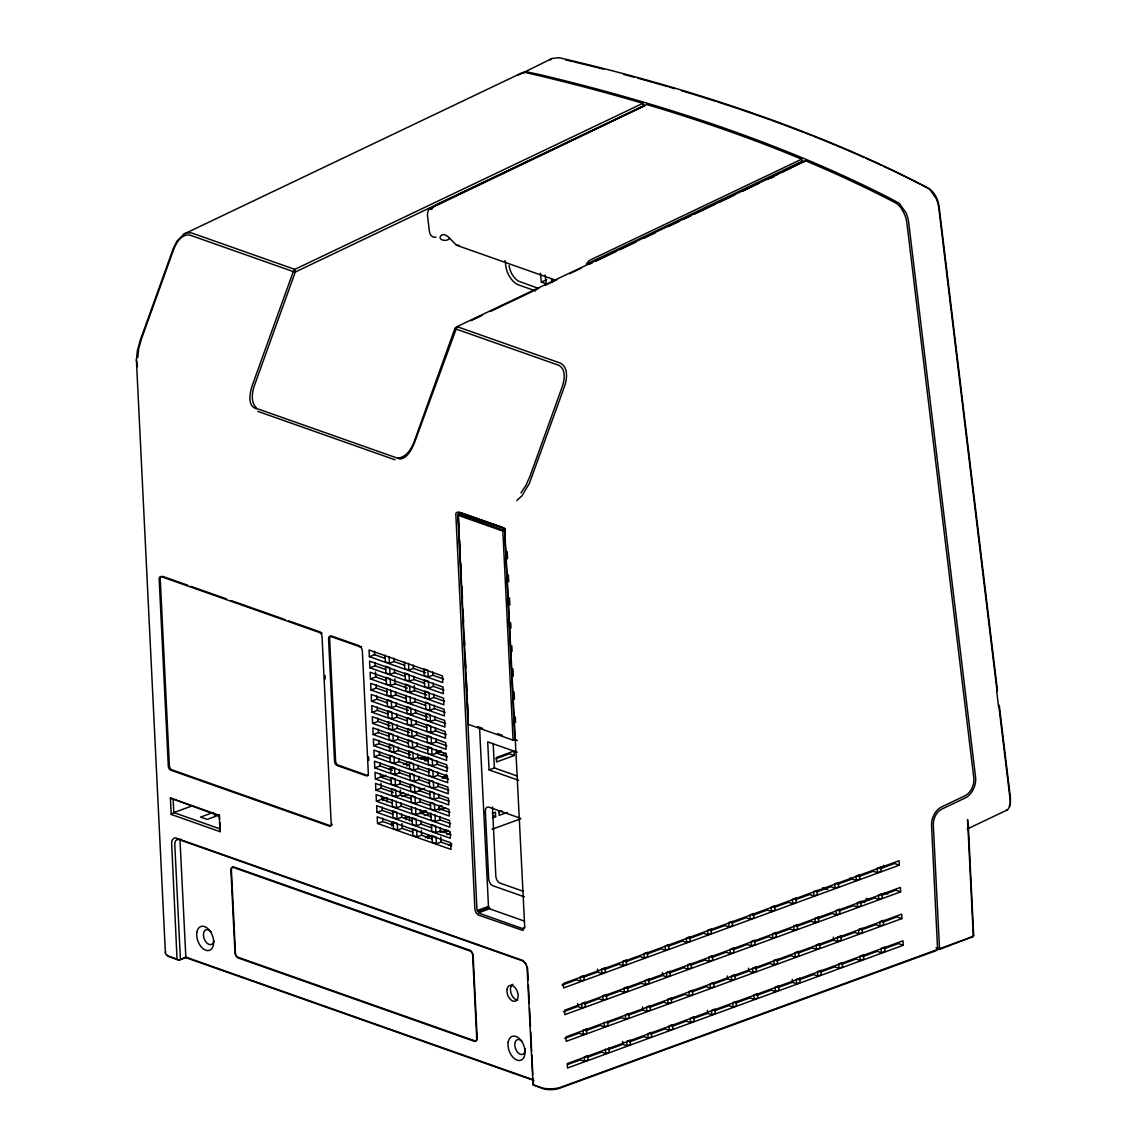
<?xml version="1.0" encoding="UTF-8"?>
<svg xmlns="http://www.w3.org/2000/svg" width="1147" height="1147" viewBox="0 0 1147 1147"><rect width="100%" height="100%" fill="white"/><g stroke="black" fill="none" stroke-linecap="round" stroke-linejoin="round"><path stroke-width="1.5" d="M219.636 819.302L219.249 815.273L170.416 798.04L171.218 814.442L220.052 831.675L219.794 822.514M165.383 952.741L136.393 359.8L137.396 350.495L140.292 340.143L173.383 248.268L176.882 241.185L184.122 233.974L520.035 73.738A17.033 11.642 58.4 0 1 527.003 72.863L532.868 74.211A1802.64 736.016 -6.9 0 1 642.148 103.115L644.499 105.897L428.892 209.141A9.534 6.71 -70.6 0 0 427.573 216.238L429.394 231.364A9.534 6.71 -70.6 0 0 436.061 237.142M137.74 357.592L138.687 348.788L141.511 338.766L173.756 249.214C176.308 242.605 181.756 233.529 190.058 235.149L293.274 271.581L294.808 269.373L642.865 103.33M504.752 529.771L524.724 926.948L522.874 930.432L478.399 915.062L476.034 912.897L474.915 909.37L455.803 513.799L456.463 512.537L458.685 511.992L501.985 527.276L505.454 529.513L503.719 527.935L460.607 512.723L457.796 514.257L476.923 909.184L479.489 913.37L522.588 928.583L524.709 927.306M458.384 515.204L459.703 512.652M1009.202 806.355L1010.45 802.957L1010.45 798.083L999.252 705.262L998.55 706.652L996.729 691.526L997.431 690.15L939.121 206.689C938.017 199.306 934.59 191.506 927.708 187.821A1797.693 733.994 -6.9 0 0 558.89 57.651M967.867 826.858L967.581 819.517L973.301 936.396L939.536 949.415L936.425 948.311M293.274 271.581L252.111 385.922C249.645 393.55 246.82 407.974 258.519 409.135L400.059 459.072C407.629 458.011 411.529 449.409 414.325 443.172L457.022 326.623L805.724 160.852A1802.64 736.016 -6.9 0 1 891.678 200.868L895.821 203.048A17.033 7.914 69.5 0 1 901.255 208.295L904.309 213.801A16.545 7.685 69.5 0 1 906.89 223.034L973.789 777.795A14.323 10.079 -70.6 0 1 964.799 795.86L941.572 806.943A15.915 11.212 -70.6 0 0 931.55 825.611L937.601 949.458L935.651 950.834L558.317 1088.704A12.861 4.588 -2.8 0 1 544.051 1089.048L533.068 1084.761L527.047 967.566A9.563 5.878 69.9 0 0 522.659 960.383L175.434 837.826A9.563 5.878 69.9 0 0 171.606 842.099L177.039 959.093L178.803 960.254L185.871 957.673L533.871 1080.503M184.122 233.974L186.703 232.87L191.506 232.913L294.808 269.373L295.281 272.025L254.29 385.879C251.967 392.919 250.62 402.282 256.469 407.988M516.767 500.508L521.942 495.877L529.427 483.288L564.539 386.338C567.048 378.94 568.568 367.398 560.31 363.083L457.022 326.623L454.943 328.386L413.952 442.24C411.243 449.18 406.296 457.237 398.138 457.997M972.011 937.543L973.674 935.35L968.297 825.496M973.674 935.35L973.301 936.396L939.379 948.798L936.181 947.68M521.01 492.88L525.885 485.453L530.115 475.933L562.36 386.381C564.596 379.7 566.188 369.205 558.718 365.276L455.488 328.845M781.465 172.624L805.079 160.58M967.15 829.052L1007.525 809.796L1009.561 806.972A16.545 7.656 69.6 0 0 1010.106 799.387L998.894 706.48M518.272 75.157L520.035 73.738M520.035 74.311L551.922 58.526L558.904 57.651M550.159 59.945L551.922 58.526M533.484 1079.829L185.699 957.071L178.803 960.254L168.681 956.555A12.861 4.588 -2.8 0 1 167.003 954.935M171.218 814.442L173.814 812.592L193.112 805.538M295.281 272.025L644.442 105.467M449.552 238.246C446.914 242.748 435.932 239.537 441.681 234.992A10.724 6.237 64.5 0 1 448.864 237.529L456.477 245.214L554.919 279.954M540.337 273.301L541.398 282.133L546.66 279.624M801.925 161.34L801.653 159.175L590.805 259.752A9.534 6.71 -70.6 0 0 587.078 263.079L586.475 264.111L801.925 161.34L804.104 161.827M454.943 328.386L458.183 326.838M471.116 320.673L482.428 315.267M490.5 311.425L537.384 289.058M545.47 285.202L556.782 279.796M569.715 273.631L581.027 268.24M589.114 264.384L592.339 262.835M595.58 261.301L616.584 251.265M619.824 249.731L635.983 242.017M644.069 238.16L655.381 232.769M668.314 226.59L679.626 221.199M682.866 219.65L690.953 215.794M694.179 214.26L715.198 204.238M718.423 202.689L734.596 194.976M742.668 191.119L758.841 183.42M766.927 179.563L778.24 174.158M770.411 178.344L773.623 176.81M521.799 72.892L526.258 71.716L540.897 74.87A1800.618 735.198 -6.9 0 1 888.911 197.714L899.434 203.435L906.073 212.969A16.545 7.656 69.6 0 1 908.639 222.188L975.552 777.021A16.689 11.742 -70.6 0 1 965.114 797.997L941.888 809.079A13.549 9.534 -70.6 0 0 933.314 825.037L939.536 949.415M1006.091 810.356L1007.525 809.796M514.845 739.528L513.082 740.173L468.377 724.402L458.155 515.304L459.918 514.659L504.623 530.444L514.845 739.528L516.451 740.102M504.651 528.509L459.001 512.91M458.155 515.304L502.859 531.09L504.623 530.444M369.363 656.658L442.799 682.58L442.47 675.913L369.033 649.991L369.363 656.658L374.653 654.722L385.349 658.493M369.893 667.783L443.344 693.706L443.014 687.024L369.578 661.102L369.893 667.783L375.198 665.848L385.894 669.619M385.005 655.123L385.335 661.79L389.45 663.238L394.052 661.561L404.733 665.332M370.438 678.909L443.889 704.832L443.559 698.15L370.123 672.228L370.438 678.909L375.743 676.959L386.439 680.745M389.994 674.364L389.665 667.697L385.55 666.235L385.879 672.916L389.994 674.364L394.597 672.687L405.278 676.458M404.404 661.962L404.733 668.629L408.834 670.092L413.436 668.414L425.652 672.716M370.983 690.021L444.434 715.943L444.104 709.276L370.667 683.354L370.983 690.021L376.288 688.085L386.983 691.856M390.539 685.49L390.209 678.809L386.095 677.361L386.424 684.042L390.539 685.49L395.127 683.813L407.357 688.128M409.379 681.203L409.063 674.536L404.948 673.088L405.278 679.755L409.379 681.203L413.981 679.526L424.677 683.311M423.788 668.801L424.118 675.483L428.232 676.931L432.82 675.253L443.516 679.024M371.528 701.147L444.979 727.069L444.649 720.402L371.212 694.48L371.528 701.147L376.833 699.211L387.528 702.982M386.639 688.487L386.969 695.154L391.084 696.616L395.672 694.924L406.368 698.709M409.923 692.329L409.608 685.662L405.493 684.2L405.809 690.881L409.923 692.329L414.526 690.652L426.741 694.967M428.777 688.057L428.448 681.375L424.333 679.927L424.662 686.609L428.777 688.057L433.365 686.379L444.061 690.15M372.072 712.273L445.523 738.195L445.194 731.514L371.743 705.591L372.072 712.273L377.377 710.337L388.073 714.108M391.629 707.728L391.299 701.061L387.184 699.613L387.514 706.28L391.629 707.728L396.217 706.05L408.447 710.366M406.038 695.326L406.353 702.007L410.468 703.455L415.071 701.778L425.766 705.548M429.322 699.183L428.992 692.501L424.877 691.053L425.207 697.72L429.322 699.183L433.91 697.491L444.606 701.276M372.617 723.384L446.068 749.321L445.739 742.639L372.288 716.717L372.617 723.384L377.922 721.449L390.138 725.764M392.174 718.854L391.844 712.187L387.729 710.724L388.059 717.405L392.174 718.854L396.762 717.176L407.457 720.947M411.013 714.581L410.683 707.9L406.583 706.452L406.898 713.119L411.013 714.581L415.615 712.889L427.831 717.205M428.161 703.14L425.422 702.179L425.752 708.846L429.867 710.294L434.455 708.617L445.151 712.387M373.162 734.51L446.613 760.432L446.283 753.765L372.832 727.843L373.162 734.51L378.467 732.575L389.163 736.345M391.012 722.825L388.274 721.85L388.604 728.531L392.718 729.979L397.306 728.302L409.536 732.603M411.558 725.693L411.228 719.026L407.128 717.578L407.443 724.244L411.558 725.693L416.16 724.015L426.842 727.786M430.412 721.42L430.082 714.753L425.967 713.291L426.297 719.972L430.412 721.42L435 719.743L445.696 723.513M373.707 745.636L447.144 771.558L446.828 764.891L373.377 738.969L373.707 745.636L379.012 743.7L391.227 748.016M388.819 732.976L389.148 739.643L393.263 741.105L397.851 739.414L408.547 743.199M412.103 736.818L411.773 730.152L407.658 728.689L407.988 735.37L412.103 736.818L416.705 735.141L427.387 738.912M430.957 732.546L430.627 725.865L426.512 724.417L426.842 731.083L430.957 732.546L435.545 730.868L446.24 734.639M213.012 812.52L200.553 817.08L207.148 819.402L219.607 814.843M374.252 756.762L447.688 782.684L447.373 776.003L373.922 750.081L374.252 756.762L379.557 754.826L390.252 758.597M393.808 752.217L393.478 745.55L389.363 744.102L389.693 750.769L393.808 752.217L398.396 750.539L410.612 754.855M412.648 747.944L412.318 741.263L408.203 739.815L408.533 746.496L412.648 747.944L417.236 746.267L427.931 750.038M427.057 735.542L427.387 742.209L431.487 743.657L436.089 741.98L446.785 745.765M374.797 767.873L448.233 793.796L447.918 787.129L374.467 761.207L374.797 767.873L380.101 765.938L392.317 770.254M392.647 756.188L389.908 755.213L390.238 761.895L394.353 763.343L398.941 761.665L409.637 765.436M413.192 759.07L412.863 752.389L408.748 750.941L409.078 757.608L413.192 759.07L417.78 757.378L428.476 761.164M389.034 769.594L392.245 768.418M403.486 764.303L406.698 763.128L406.855 766.096M418.268 758.898L424.691 756.547M436.261 752.317L441.079 750.554M432.032 754.783L431.716 748.116L427.602 746.654L427.917 753.335L432.032 754.783L436.634 753.106L447.33 756.877M420.863 759.042L424.218 757.809M435.975 753.522L441.007 751.672M426.34 757.493L423.974 758.368L428.132 759.83L427.974 756.862M375.341 778.999L448.778 804.922L448.463 798.255L375.012 772.332L375.341 778.999L380.646 777.064L391.328 780.835M380.904 777.093L385.722 775.329M424.906 761.006L428.132 759.83M441.294 755.013L446.111 753.249M390.453 766.339L390.783 773.006L394.898 774.469L399.486 772.791L410.182 776.562M412.045 763.027L409.293 762.067L409.622 768.734L413.737 770.182L418.325 768.504L429.021 772.275M432.577 765.909L432.261 759.228L428.146 757.78L428.462 764.461L432.577 765.909L437.179 764.232L447.875 768.003M375.886 790.125L449.323 816.047L448.993 809.381L375.556 783.444L375.886 790.125L381.191 788.19L393.407 792.505M395.443 785.58L395.113 778.913L390.998 777.465L391.328 784.132L395.443 785.58L400.031 783.903L410.726 787.688M409.837 773.178L410.167 779.86L414.282 781.308L418.87 779.63L429.566 783.401M431.43 769.866L428.691 768.906L429.007 775.573L433.122 777.035L437.724 775.343L448.405 779.128M376.431 801.251L449.868 827.173L449.538 820.492L376.101 794.57L376.431 801.251L381.722 799.301L392.417 803.086M381.98 799.344L386.811 797.581L387.026 802.025M442.384 777.25L447.201 775.487M400.346 793.71L403.701 792.491M442.312 778.369L447.344 776.519M496.034 758.726L509.454 753.808L514.243 755.5L514.028 751.056L496.364 757.522L496.579 761.966L514.243 755.5M395.973 796.706L395.658 790.039L391.543 788.577L391.873 795.258L395.973 796.706L400.575 795.029L411.271 798.799M401.808 796.62L408.232 794.269M419.802 790.039L424.619 788.276M414.827 792.434L414.497 785.752L410.382 784.304L410.712 790.986L414.827 792.434L419.415 790.756L430.111 794.527M429.236 780.032L429.552 786.699L433.666 788.147L438.269 786.469L448.95 790.24M517.168 752.26L487.704 741.865L489.081 769.895L494.386 767.96L517.283 776.046M376.976 812.363L450.413 838.285L450.083 831.618L376.646 805.696L376.976 812.363L382.266 810.427L392.962 814.198M392.088 799.703L392.403 806.384L396.518 807.832L401.12 806.155L411.816 809.925M415.372 803.56L415.042 796.878L410.927 795.43L411.257 802.097L415.372 803.56L419.96 801.868L430.655 805.653M434.211 799.273L433.881 792.606L429.767 791.143L430.096 797.825L434.211 799.273L438.814 797.595L449.495 801.366M377.521 823.489L450.957 849.411L450.628 842.744L377.191 816.822L377.521 823.489L382.811 821.553L393.507 825.324M397.063 818.958L396.747 812.277L392.632 810.829L392.948 817.496L397.063 818.958L401.665 817.281L412.361 821.051M404.49 818.284L409.321 816.521L409.536 820.965M420.877 812.291L425.695 810.528M411.472 806.556L411.802 813.223L415.917 814.671L420.505 812.994L431.2 816.764M420.117 813.653L426.827 811.201M438.584 806.9L441.939 805.667M434.756 810.399L434.426 803.717L430.311 802.269L430.641 808.95L434.756 810.399L439.358 808.721L450.04 812.492M424.318 815.56L430.742 813.209M439.086 810.155L445.523 807.803M397.608 830.07L397.292 823.403L393.177 821.955L393.493 828.621L397.608 830.07L402.21 828.392L412.891 832.163M416.461 825.797L416.132 819.13L412.017 817.668L412.347 824.349L416.461 825.797L421.049 824.12L431.745 827.89M430.856 813.395L431.186 820.062L435.301 821.524L439.889 819.833L450.585 823.618M417.006 836.923L416.676 830.242L412.562 828.794L412.891 835.46L417.006 836.923L421.594 835.245L432.29 839.016M435.846 832.636L435.516 825.969L431.401 824.521L431.731 831.188L435.846 832.636L440.434 830.958L451.129 834.729M425.394 837.812L431.817 835.46L431.975 838.428M440.176 832.407L446.599 830.055M492.221 813.366L495.432 812.191L495.647 816.65L492.436 817.825M443.244 832.364L448.276 830.528M498.644 812.105L501.999 810.886M446.828 834.5L450.04 833.324M507.218 812.42L499.189 815.345L498.974 810.9M436.39 843.762L436.061 837.095L431.946 835.633L432.276 842.314L436.39 843.762L440.978 842.084L451.674 845.855M448.477 845.21L451.846 843.991M492.163 829.238L520.738 818.8M477.166 910.532L488.479 906.388L479.561 727.757M477.74 911.793L489.052 907.664L490.787 909.241L523.95 920.941M478.557 912.797L489.869 908.653M646.363 952.698L644.012 953.558L644.227 958.003L647.768 956.713L647.539 952.268M666.393 945.372L668.744 944.511L668.973 948.956L665.432 950.261L661.274 948.784L646.822 954.075M731.184 921.686L728.818 922.546L729.033 926.991L732.575 925.701L732.36 921.256M751.213 914.36L753.565 913.499L753.78 917.944L750.238 919.234L746.095 917.772L731.643 923.063M816.004 890.66L813.639 891.534L813.854 895.979L817.395 894.689L817.18 890.23M836.02 883.348L838.385 882.487L838.6 886.932L835.059 888.222L830.915 886.76L816.463 892.051M562.001 985.087L576.454 979.81L580.611 981.273L584.153 979.982L583.938 975.524L580.396 976.828L580.611 981.273M583.206 977.33L597.659 972.054L601.817 973.516L605.358 972.226L605.143 967.767L601.602 969.072L601.817 973.516M604.412 969.588L618.864 964.297L623.022 965.76L626.563 964.469L626.334 960.025L622.807 961.315L623.022 965.76M625.617 961.831L640.069 956.541L644.227 958.003M668.027 946.318L682.479 941.042L686.637 942.504L690.164 941.214L689.949 936.755L686.408 938.045L686.637 942.504M689.232 938.561L703.685 933.285L707.842 934.748L711.369 933.457L711.154 928.998L707.613 930.303L707.842 934.748M710.437 930.819L724.89 925.529L729.033 926.991M752.848 915.306L767.3 910.015L771.444 911.492L774.985 910.188L774.77 905.743L771.228 907.033L771.444 911.492M774.053 907.549L788.505 902.273L792.649 903.736L796.19 902.431L795.975 897.986L792.434 899.277L792.649 903.736M795.258 899.793L809.71 894.517L813.854 895.979M837.654 884.294L852.121 879.003L856.264 880.466L859.806 879.176L859.59 874.731L856.049 876.021L856.264 880.466M858.859 876.537L873.311 871.247L877.469 872.709L881.011 871.419L880.796 866.974L877.254 868.265L877.469 872.709M880.064 868.781L894.517 863.49L899.305 865.182L899.09 860.737L563.363 983.509L563.578 987.954L899.305 865.182M626.463 987.151L624.111 988.011L624.326 992.456L627.868 991.166L627.653 986.707M646.492 979.825L648.844 978.965L649.073 983.409L645.532 984.699L641.374 983.237L626.922 988.528M731.313 948.813L733.664 947.938L733.879 952.397L730.352 953.687L726.194 952.225L711.742 957.501M816.119 917.786L818.485 916.926L818.7 921.371L815.159 922.675L811.015 921.199L796.563 926.489M563.306 1011.783L577.758 1006.493L581.916 1007.969L585.457 1006.665L585.242 1002.22L581.701 1003.51L581.916 1007.969M584.511 1004.026L598.963 998.75L603.121 1000.213L606.663 998.922L606.448 994.463L602.906 995.754L603.121 1000.213M605.716 996.27L620.169 990.994L624.326 992.456M648.127 980.771L662.579 975.48L666.737 976.943L670.278 975.653L670.049 971.208L666.522 972.498L666.737 976.943M669.332 973.014L683.784 967.724L687.942 969.201L691.483 967.896L691.254 963.451L687.727 964.742L687.942 969.201M690.537 965.258L704.989 959.982L709.147 961.444L712.674 960.139L712.459 955.695L708.918 956.985L709.147 961.444M732.947 949.759L747.4 944.468L751.543 945.931L755.084 944.641L754.869 940.196L751.328 941.486L751.543 945.931M754.153 942.002L768.605 936.712L772.748 938.174L776.29 936.884L776.075 932.439L772.533 933.73L772.748 938.174M775.358 934.246L789.81 928.955L793.953 930.418L797.495 929.127L797.28 924.683L793.738 925.973L793.953 930.418M817.768 918.733L832.22 913.456L836.364 914.919L839.905 913.629L839.69 909.17L836.149 910.474L836.364 914.919M838.973 910.976L853.425 905.7L857.569 907.162L861.11 905.872L860.895 901.427L857.354 902.718L857.569 907.162M860.164 903.234L874.631 897.943L878.774 899.406L882.315 898.115L882.1 893.671L878.559 894.961L878.774 899.406M881.369 895.477L895.821 890.187L900.624 891.879L900.395 887.434L564.668 1010.206L564.883 1014.651L900.624 891.879M626.592 1014.263L628.957 1013.403L629.173 1017.848L625.631 1019.153L621.473 1017.69L607.021 1022.966M691.383 990.578L689.032 991.438L689.247 995.883L692.788 994.592L692.559 990.148M711.412 983.251L713.764 982.391L713.993 986.836L710.452 988.126L706.294 986.664L691.842 991.954M776.204 959.566L773.838 960.426L774.053 964.871L777.594 963.58L777.379 959.136M861.024 928.54L858.659 929.414L858.874 933.859L862.415 932.568L862.2 928.109M564.611 1038.479L579.077 1033.189L583.221 1034.651L586.762 1033.361L586.547 1028.916L583.006 1030.207L583.221 1034.651M585.816 1030.723L600.268 1025.432L604.426 1026.909L607.967 1025.604L607.752 1021.16M628.226 1015.21L642.678 1009.933L646.836 1011.396L650.378 1010.106L650.163 1005.647L646.621 1006.951L646.836 1011.396M649.431 1007.467L663.884 1002.177L668.041 1003.639L671.583 1002.349L671.353 997.904L667.826 999.195L668.041 1003.639M670.637 999.711L685.089 994.42L689.247 995.883M713.047 984.198L727.499 978.907L731.657 980.384L735.184 979.079L734.969 974.635L731.428 975.925L731.657 980.384M734.252 976.441L748.704 971.165L752.862 972.627L756.389 971.337L756.174 966.878L752.633 968.183L752.862 972.627M755.457 968.699L769.909 963.408L774.053 964.871M776.662 960.942L791.115 955.652L795.258 957.114L798.799 955.824L798.584 951.379L795.043 952.67L795.258 957.114M797.868 953.186L812.32 947.895L816.463 949.358L820.005 948.067L819.79 943.623L816.248 944.913L816.463 949.358M819.073 945.429L833.525 940.139L837.668 941.615L841.21 940.311L840.995 935.866L837.453 937.156L837.668 941.615M840.278 937.673L854.73 932.396L858.874 933.859M861.483 929.916L875.935 924.64L880.079 926.102L883.62 924.812L883.405 920.353L879.864 921.658L880.079 926.102M882.674 922.174L897.14 916.883L901.929 918.575L901.7 914.13L565.973 1036.888L566.202 1041.347L901.929 918.575M650.277 1032.773L647.926 1033.633L648.141 1038.092L651.682 1036.788L651.467 1032.343M671.482 1025.017L669.131 1025.891L669.346 1030.336L672.888 1029.045L672.672 1024.586M691.512 1017.704L693.863 1016.844L694.093 1021.289L690.551 1022.579L686.393 1021.117L671.941 1026.407M735.098 1001.761L732.732 1002.621L732.962 1007.066L736.489 1005.776L736.274 1001.331M756.303 994.005L753.937 994.865L754.167 999.324L757.694 998.019L757.479 993.574M776.333 986.678L778.684 985.818L778.899 990.277L775.372 991.567L771.214 990.105L756.762 995.381M841.124 962.993L838.758 963.853L838.973 968.297L842.515 967.007L842.299 962.562M861.139 955.666L863.505 954.806L863.72 959.25L860.178 960.555L856.035 959.078L841.583 964.369M567.536 1064.588L580.382 1059.885L584.526 1061.348L588.067 1060.057L587.852 1055.613L584.31 1056.903L584.526 1061.348M587.121 1057.419L601.587 1052.129L605.731 1053.591L609.272 1052.301L609.057 1047.856M608.326 1049.663L622.778 1044.372L626.936 1045.849L630.477 1044.544L630.262 1040.1L626.721 1041.39L626.936 1045.849M629.531 1041.906L643.983 1036.616L648.141 1038.092M650.736 1034.15L665.188 1028.873L669.346 1030.336M693.146 1018.651L707.599 1013.36L711.757 1014.823L715.298 1013.532L715.068 1009.088L711.541 1010.378L711.757 1014.823M714.352 1010.894L728.804 1005.604L732.962 1007.066M735.557 1003.138L750.009 997.847L754.167 999.324M777.967 987.624L792.419 982.348L796.563 983.811L800.104 982.52L799.889 978.061L796.348 979.366L796.563 983.811M799.172 979.882L813.624 974.592L817.768 976.054L821.309 974.764L821.094 970.319L817.553 971.609L817.768 976.054M820.377 972.126L834.83 966.835L838.973 968.297M862.788 956.612L877.24 951.336L881.383 952.799L884.925 951.508L884.71 947.049L881.168 948.34L881.383 952.799M883.993 948.856L898.445 943.58L903.234 945.271L903.004 940.812L567.278 1063.584L567.507 1068.029L903.234 945.271M937.601 949.458L561.241 1087.084A14.309 5.104 -2.8 0 1 541.054 1087.571L533.068 1084.761M459.13 245.286L456.477 245.214M565.743 59.945L572.625 61.565M429.207 208.596L431.602 209.442L432.218 208.41A9.534 6.71 -70.6 0 1 435.932 205.098L646.793 104.506L659.582 108.363A1802.64 736.016 -6.9 0 1 790.469 154.558L801.653 159.175M541.398 282.133L546.187 283.825L545.126 274.993M538.732 288.514L518.358 281.072A14.294 8.301 64.5 0 1 509.612 268.24L509.096 265.545M535.506 290.894L518.774 284.986A16.689 9.692 64.5 0 1 505.77 265.918L505.124 260.598M257.731 411.329L395.027 459.804M162.473 576.31L187.692 585.214M191.062 586.404L226.375 598.863M231.422 600.655L285.23 619.652M288.6 620.828L320.558 632.112M359.24 645.761L331.841 636.098A3.57 2.194 69.9 0 0 329.619 638.592L335.598 760.934A3.57 2.194 69.9 0 0 338.164 765.121L367.155 775.358A3.57 2.194 69.9 0 0 368.531 775.214M425.164 669.289L427.903 670.264L428.232 676.931M477.711 726.639L482.672 728.388M497.526 733.636L502.486 735.385M514.042 739.457L517.354 740.632M428.419 736.03L431.172 736.991L431.487 743.657M866.128 898.388L869.498 899.563M390.195 733.463L392.934 734.424L393.263 741.105M489.081 769.895L518.53 780.29M822.643 887.735L827.69 889.513M861.311 901.384L864.68 902.574M391.83 766.827L394.568 767.787L394.898 774.469M411.214 773.666L413.952 774.641L414.282 781.308M430.598 780.505L433.337 781.48L433.666 788.147M520.537 818.298L489.081 807.201A5.964 3.656 69.9 0 0 485.367 811.345L488.665 878.788A5.964 3.656 69.9 0 0 492.923 885.756L524.38 896.854M492.88 815.66L495.647 816.65M523.276 891.305L500.106 883.133A5.964 3.656 69.9 0 1 495.834 876.165L492.536 808.721A5.964 3.656 69.9 0 1 492.651 807.072M170.416 798.04L219.478 816.091M220.109 828.923L173.814 812.592L173.197 799.76M177.039 959.093L169.053 956.268A14.309 5.104 -2.8 0 1 165.799 951.738M850.013 878.086L853.296 879.477M884.509 892.696L887.792 894.087M504.336 529.441L505.454 532.968M488.479 906.388L489.052 907.664M185.871 957.673L180.108 842.73A7.154 4.387 69.9 0 1 180.839 839.131M137.439 366.61L136.393 359.8M533.556 1085.478L532.982 1078.194M997.073 691.369L938.762 207.822A16.545 7.656 69.6 0 0 936.196 198.603L929.543 189.069L920.64 184.395A1800.618 735.198 -6.9 0 0 883.391 166.229M551.592 278.965L552.022 282.506M859.963 956.096L860.178 960.555M834.844 883.778L835.059 888.222M833.382 937.185L833.525 940.139M814.943 918.217L815.159 922.675M792.276 979.38L792.419 982.348M775.143 987.123L775.372 991.567M750.023 914.79L750.238 919.234M748.561 968.197L748.704 971.165M730.123 949.243L730.352 953.687M727.356 975.954L727.499 978.907M710.222 983.682L710.452 988.126M707.455 1010.392L707.599 1013.36M690.336 1018.135L690.551 1022.579M665.217 945.802L665.432 950.261M662.436 972.513L662.579 975.48M645.317 980.255L645.532 984.699M642.535 1006.966L642.678 1009.933M625.416 1014.694L625.631 1019.153M622.635 1041.404L622.778 1044.372M604.211 1022.45L604.426 1026.909M605.516 1049.147L605.731 1053.591M597.515 969.086L597.659 972.054M577.615 1003.539L577.758 1006.493M507.232 551.664L507.576 558.775M508.365 574.776L508.709 581.887M509.497 597.888L509.842 604.999M510.702 622.778L510.974 628.112M511.834 645.876L512.092 651.209M512.967 668.988L513.311 676.099M514.1 692.1L514.444 699.211M515.318 716.99L515.577 722.323M528.179 979.925L527.649 969.215A7.154 4.387 69.9 0 0 527.319 967.064M528.437 985.287L529.312 1003.152M529.57 1008.514L530.444 1026.379M530.717 1031.741L531.678 1051.398M531.85 1054.968L532.81 1074.61M502.859 531.09L513.082 740.173M493.181 743.428L494.386 767.96M458.47 516.982L458.986 527.649M459.589 540.094L460.119 550.761M460.721 563.206L461.252 573.873M461.854 586.318L462.47 598.763M462.987 609.415L463.589 621.86M464.205 634.305L464.721 644.972M465.338 657.417L465.854 668.084M466.456 680.529L466.987 691.197M467.589 703.641L468.119 714.309M446.341 774.34L446.484 777.293M432.663 671.913L432.82 675.253M433.208 683.038L433.365 686.379M433.752 694.164L433.91 697.491M434.297 705.276L434.455 708.617M434.842 716.402L435 719.743M435.387 727.528L435.545 730.868M435.932 738.654L436.089 741.98M436.462 749.765L436.634 753.106M437.007 760.891L437.179 764.232M437.552 772.017L437.724 775.343M438.097 783.143L438.269 786.469M438.641 794.254L438.814 797.595M439.186 805.38L439.358 808.721M439.731 816.506L439.889 819.833M440.276 827.618L440.434 830.958M440.735 837.081L440.978 842.084M429.537 703.627L429.867 710.294M432.806 770.354L433.122 777.035M434.971 814.843L435.301 821.524M427.745 835.475L427.888 838.443M413.278 665.074L413.436 668.414M413.809 676.2L413.981 679.526M414.282 685.648L414.526 690.652M414.899 698.437L415.071 701.778M415.443 709.563L415.615 712.889M415.988 720.689L416.16 724.015M416.533 731.8L416.705 735.141M417.078 742.926L417.236 746.267M417.623 754.052L417.78 757.378M418.168 765.164L418.325 768.504M418.712 776.29L418.87 779.63M419.257 787.416L419.415 790.756M419.802 798.541L419.96 801.868M420.347 809.653L420.505 812.994M420.892 820.779L421.049 824.12M421.35 830.227L421.594 835.245M408.518 663.41L408.834 670.092M410.153 696.774L410.468 703.455M413.407 763.515L413.737 770.182M415.587 808.004L415.917 814.671M405.823 816.75L405.966 819.704M393.88 658.22L394.052 661.561M394.425 669.346L394.597 672.687M394.883 678.809L395.127 683.813M395.514 691.598L395.672 694.924M396.059 702.71L396.217 706.05M396.604 713.835L396.762 717.176M397.149 724.961L397.306 728.302M397.694 736.087L397.851 739.414M398.238 747.199L398.396 750.539M398.783 758.325L398.941 761.665M399.328 769.451L399.486 772.791M399.873 780.577L400.031 783.903M400.332 790.025L400.575 795.029M400.948 802.814L401.12 806.155M401.493 813.94L401.665 817.281M401.966 823.388L402.21 828.392M389.12 656.571L389.45 663.238M390.754 689.935L391.084 696.616M392.389 723.298L392.718 729.979M394.023 756.676L394.353 763.343M396.202 801.165L396.518 807.832M391.643 822.973L391.801 825.94M382.725 797.595L382.869 800.563M374.495 651.381L374.653 654.722M375.04 662.507L375.198 665.848M375.499 671.956L375.743 676.959M376.13 684.745L376.288 688.085M376.675 695.871L376.833 699.211M377.22 706.996L377.377 710.337M377.764 718.122L377.922 721.449M378.295 729.234L378.467 732.575M378.84 740.36L379.012 743.7M379.385 751.486L379.557 754.826M379.929 762.612L380.101 765.938M380.474 773.723L380.646 777.064M380.933 783.186L381.191 788.19M381.564 795.975L381.722 799.301M382.109 807.087L382.266 810.427M382.654 818.212L382.811 821.553M368.617 756.905L368.789 760.447M325.031 675.44L325.203 679.01M219.249 815.273L220.052 831.675M214.647 813.481L214.79 816.535M180.394 959.007L174.803 844.665A7.154 4.387 69.9 0 1 179.276 839.69L522.53 960.856A7.154 4.387 69.9 0 1 526.545 964.971M574.188 61.938A1800.618 735.198 -6.9 0 1 595.938 67.257M597.487 67.644A1800.618 735.198 -6.9 0 1 603.637 69.207M623.71 74.412A1800.618 735.198 -6.9 0 1 634.076 77.193M637.503 78.125A1800.618 735.198 -6.9 0 1 668.099 86.756M669.776 87.244A1800.618 735.198 -6.9 0 1 674.794 88.706M681.476 90.699A1800.618 735.198 -6.9 0 1 715.957 101.38M717.578 101.911A1800.618 735.198 -6.9 0 1 736.833 108.248M738.424 108.779A1800.618 735.198 -6.9 0 1 769.78 119.704M771.329 120.249A1800.618 735.198 -6.9 0 1 782.082 124.177M783.602 124.751A1800.618 735.198 -6.9 0 1 803.244 132.192M804.75 132.78A1800.618 735.198 -6.9 0 1 812.191 135.69M813.667 136.278A1800.618 735.198 -6.9 0 1 864.049 157.426M865.684 158.157A1800.618 735.198 -6.9 0 1 881.799 165.483M883.663 865.268A5.248 3.699 -70.6 0 1 880.423 868.953M330.752 825.74A3.57 2.194 69.9 0 1 330.021 825.639L171.935 769.838A3.57 2.194 69.9 0 1 169.369 765.651L160.236 578.805A3.57 2.194 69.9 0 1 161.096 576.454M332.186 824.134A3.57 2.194 69.9 0 1 331.397 825.496M360.846 646.335A3.57 2.194 69.9 0 1 361.592 646.765M321.303 632.542A3.57 2.194 69.9 0 1 321.992 633.244M525.326 1048.86A7.871 4.832 69.9 0 1 519.491 1053.907A7.871 4.832 69.9 0 1 514.974 1042.752A7.871 4.832 69.9 0 1 522.372 1041.576M213.901 940.812A7.871 4.832 69.9 0 1 207.263 943.379A7.871 4.832 69.9 0 1 203.793 932.325A7.871 4.832 69.9 0 1 211.048 931.694M517.87 1000.069A8.344 5.118 69.9 0 1 511.032 993.187A8.344 5.118 69.9 0 1 512.924 984.298M231.364 869.254L235.493 953.845A4.244 2.595 69.9 0 0 237.443 957.028L475.044 1040.903A4.244 2.595 69.9 0 0 476.736 1038.996L472.607 954.404A4.244 2.595 69.9 0 0 470.657 951.236L233.056 867.361A4.244 2.595 69.9 0 0 231.364 869.254M319.497 632.499L161.412 576.697A3.57 2.194 69.9 0 0 159.175 579.192L168.308 766.038A3.57 2.194 69.9 0 0 170.874 770.225L328.96 826.026A3.57 2.194 69.9 0 0 331.182 823.532L322.049 636.685A3.57 2.194 69.9 0 0 319.497 632.499M359.785 646.722L330.78 636.485A3.57 2.194 69.9 0 0 328.558 638.979L334.537 761.321A3.57 2.194 69.9 0 0 337.103 765.508L366.094 775.745A3.57 2.194 69.9 0 0 368.33 773.25L362.352 650.908A3.57 2.194 69.9 0 0 359.785 646.722M469.754 950.232L233.902 866.989A4.774 2.925 69.9 0 0 230.92 870.301L234.949 952.454A4.774 2.925 69.9 0 0 238.361 958.032L474.198 1041.275A4.774 2.925 69.9 0 0 477.181 1037.949L473.152 955.809A4.774 2.925 69.9 0 0 469.754 950.232M196.84 932.454A12.674 7.785 69.9 0 0 207.937 950.605A12.674 7.785 69.9 0 0 210.776 932.167A12.674 7.785 69.9 0 0 196.84 932.454M508.164 1042.336A12.674 7.785 69.9 0 0 519.276 1060.502A12.674 7.785 69.9 0 0 522.114 1042.05A12.674 7.785 69.9 0 0 508.164 1042.336M507.031 989.402A8.344 5.118 69.9 0 0 514.329 1001.36A8.344 5.118 69.9 0 0 516.207 989.216A8.344 5.118 69.9 0 0 507.031 989.402"/></g></svg>
